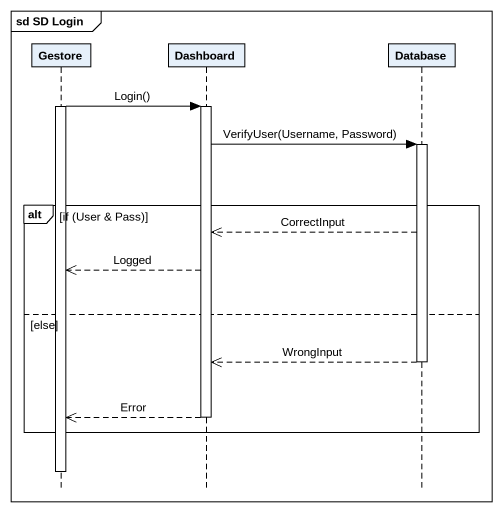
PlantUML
@startuml
mainframe sd SD Login
hide footbox
participant Gestore
participant Dashboard
participant "Database" as Database_

activate Gestore
Gestore -> Dashboard : Login()
activate Dashboard
Dashboard -> Database_ : VerifyUser(Username, Password)
activate Database_
alt if (User & Pass)
  Database_ -->> Dashboard : CorrectInput
  Dashboard -->> Gestore : Logged
else else
  Database_ -->> Dashboard : WrongInput
  deactivate Database_
  Dashboard -->> Gestore : Error
  deactivate Dashboard
end
deactivate Gestore
@enduml
